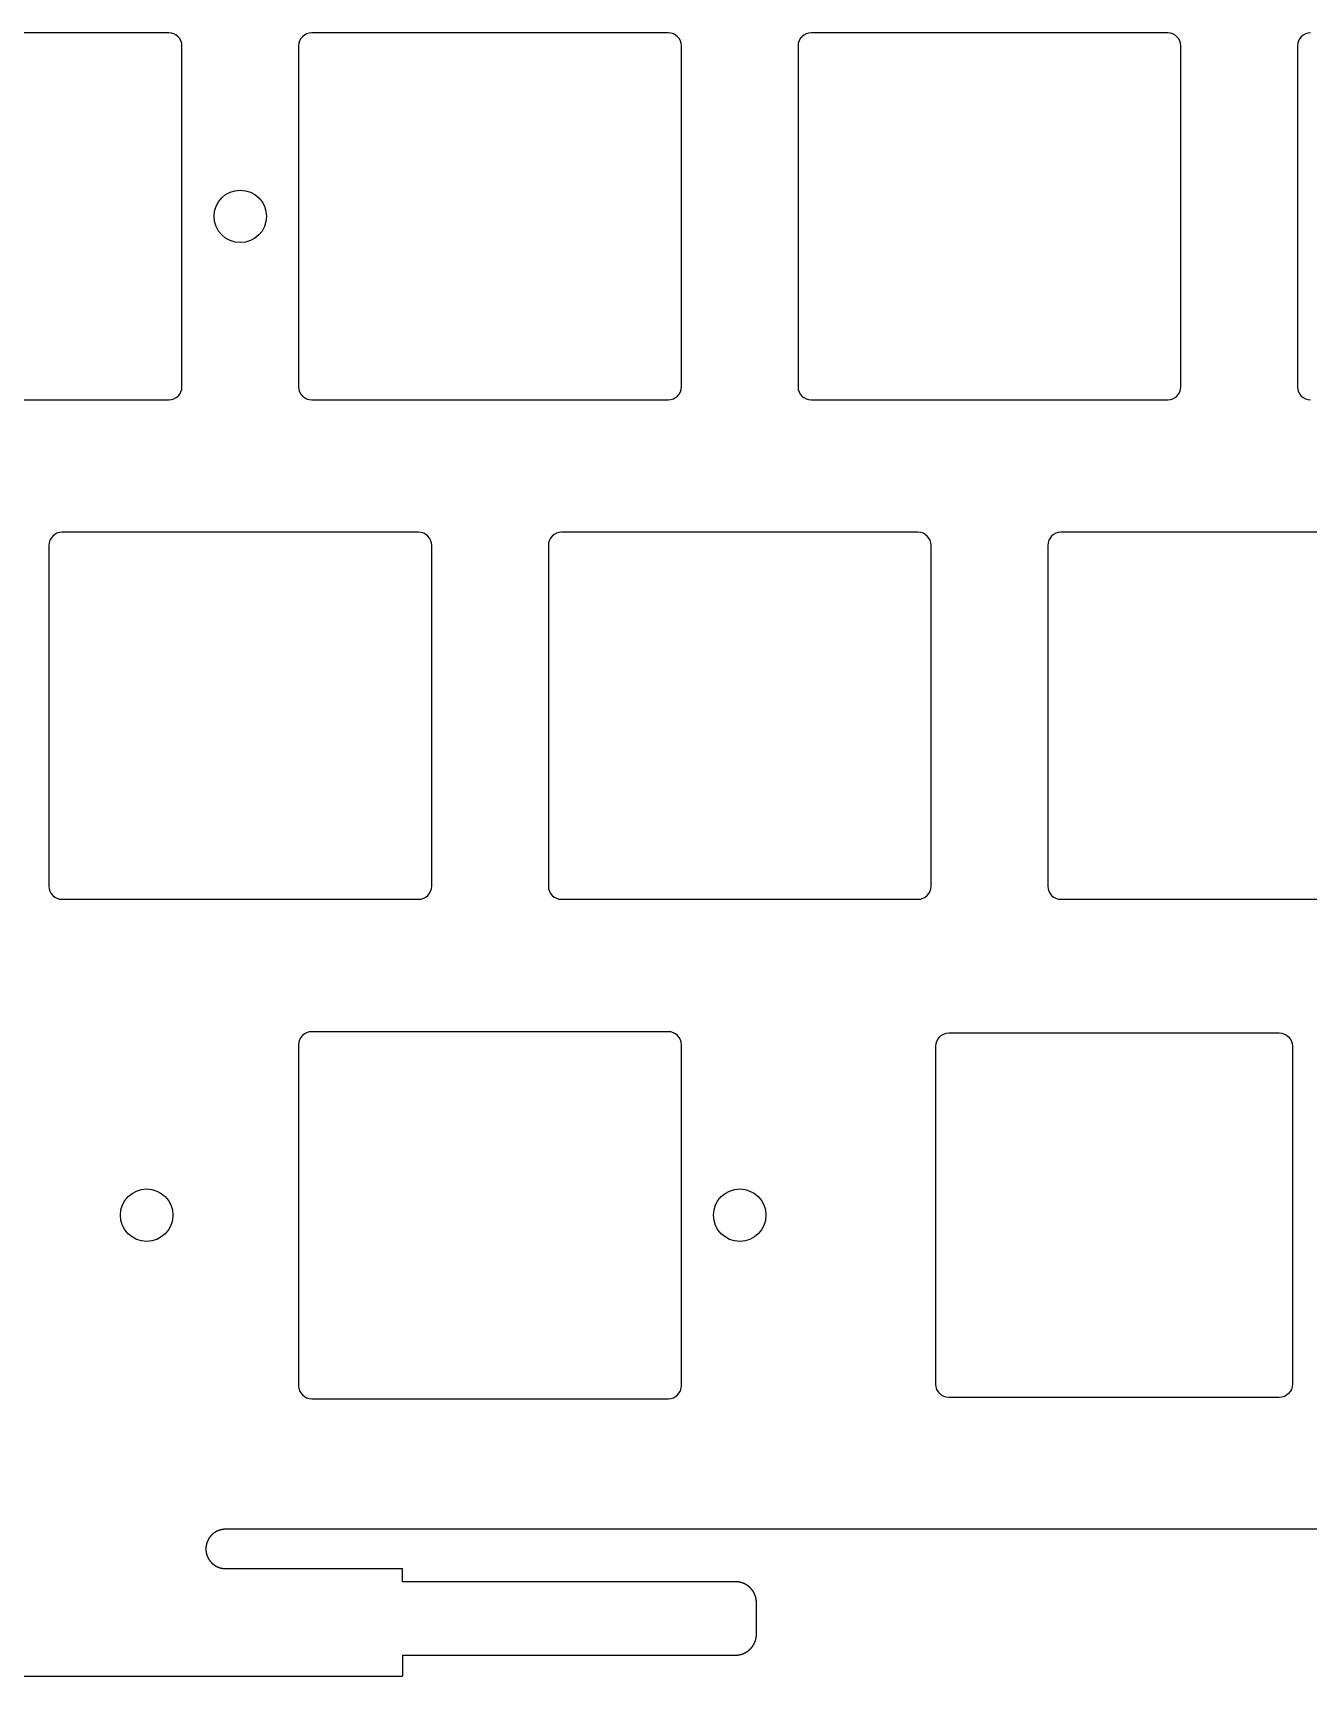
# Model space of a CAD drawing. Header units: millimetres. Extents: x -11 to 340, y -118 to 18.
# Drawn here: x 35 to 83.6, y -117.6 to -54.9 of the extents above; entities that cross this region are included whole.
import ezdxf

# ---------------------------------------------------------------- set-up
doc = ezdxf.new("R2010")
doc.units = ezdxf.units.MM
doc.header["$MEASUREMENT"] = 0
doc.layers.get('0').update_dxf_attribs({"linetype": 'CONTINUOUS'})
doc.layers.add('BLACK', color=7, linetype='CONTINUOUS')

msp = doc.modelspace()

# ---------------------------------------------------------------- linework, layer by layer
for points in [[(59.6875, -106.5125), (59.6875, -93.5125, 0.414213562), (59.1875, -93.0125), (45.5875, -93.0125, 0.414212391), (45.0875, -93.5125), (45.0875, -106.5125, 0.414212391), (45.5875, -107.0125), (59.1875, -107.0125, 0.414213562)], [(69.3934, -106.4625), (69.3934, -93.5625, -0.414212391), (69.8934, -93.0625), (82.4934, -93.0625, -0.414212391), (82.9934, -93.5625), (82.9934, -106.4625, -0.414212391), (82.4934, -106.9625), (69.8934, -106.9625, -0.414212391)]]:
    msp.add_lwpolyline(points, format="xyb", close=True)
for centre in [(39.290625, -100.0125), (61.9125, -100.0125)]:
    msp.add_circle(centre, 1)
at = {"layer": 'BLACK', "linetype": 'Continuous'}
for p, q in [((40.1375, -54.9125), (26.5375, -54.9125)), ((59.1875, -54.9125), (45.5875, -54.9125)), ((78.2375, -54.9125), (64.6375, -54.9125)), ((40.6375, -68.4125), (40.6375, -55.4125)), ((45.0875, -55.4125), (45.0875, -68.4125)), ((59.6875, -68.4125), (59.6875, -55.4125)), ((64.1375, -55.4125), (64.1375, -68.4125)), ((78.7375, -68.4125), (78.7375, -55.4125)), ((83.1875, -55.4125), (83.1875, -68.4125)), ((26.5375, -68.9125), (40.1375, -68.9125)), ((45.5875, -68.9125), (59.1875, -68.9125)), ((64.6375, -68.9125), (78.2375, -68.9125)), ((49.6625, -73.9625), (36.0625, -73.9625)), ((68.7125, -73.9625), (55.1125, -73.9625)), ((87.7625, -73.9625), (74.1625, -73.9625)), ((35.5625, -74.4625), (35.5625, -87.4625)), ((50.1625, -87.4625), (50.1625, -74.4625)), ((54.6125, -74.4625), (54.6125, -87.4625)), ((69.2125, -87.4625), (69.2125, -74.4625)), ((73.6625, -74.4625), (73.6625, -87.4625)), ((36.0625, -87.9625), (49.6625, -87.9625)), ((55.1125, -87.9625), (68.7125, -87.9625)), ((74.1625, -87.9625), (87.7625, -87.9625)), ((41.781248, -112.200838), (41.775665, -112.206242)), ((41.786886, -112.195493), (41.781248, -112.200838)), ((41.792578, -112.190206), (41.786886, -112.195493)), ((41.798325, -112.184978), (41.792578, -112.190206)), ((41.804124, -112.17981), (41.798325, -112.184978)), ((41.809976, -112.174702), (41.804124, -112.17981)), ((41.815879, -112.169656), (41.809976, -112.174702)), ((41.821833, -112.164671), (41.815879, -112.169656)), ((41.827837, -112.159749), (41.821833, -112.164671)), ((41.833891, -112.154889), (41.827837, -112.159749)), ((41.839994, -112.150093), (41.833891, -112.154889)), ((41.846145, -112.145361), (41.839994, -112.150093)), ((41.852343, -112.140693), (41.846145, -112.145361)), ((41.858588, -112.13609), (41.852343, -112.140693)), ((41.864878, -112.131553), (41.858588, -112.13609)), ((41.871214, -112.127081), (41.864878, -112.131553)), ((41.877594, -112.122676), (41.871214, -112.127081)), ((41.884018, -112.118338), (41.877594, -112.122676)), ((41.890484, -112.114068), (41.884018, -112.118338)), ((41.896993, -112.109866), (41.890484, -112.114068)), ((41.903544, -112.105732), (41.896993, -112.109866)), ((41.910135, -112.101666), (41.903544, -112.105732)), ((41.916766, -112.09767), (41.910135, -112.101666)), ((41.923437, -112.093744), (41.916766, -112.09767)), ((41.930146, -112.089887), (41.923437, -112.093744)), ((41.936892, -112.086102), (41.930146, -112.089887)), ((41.943676, -112.082386), (41.936892, -112.086102)), ((41.950497, -112.078743), (41.943676, -112.082386)), ((41.957353, -112.07517), (41.950497, -112.078743)), ((41.964243, -112.07167), (41.957353, -112.07517)), ((41.971169, -112.068242), (41.964243, -112.07167)), ((41.978127, -112.064886), (41.971169, -112.068242)), ((41.985119, -112.061604), (41.978127, -112.064886)), ((41.992142, -112.058394), (41.985119, -112.061604)), ((41.999197, -112.055258), (41.992142, -112.058394)), ((42.006283, -112.052196), (41.999197, -112.055258)), ((42.013398, -112.049208), (42.006283, -112.052196)), ((42.020543, -112.046294), (42.013398, -112.049208)), ((42.027717, -112.043455), (42.020543, -112.046294)), ((42.034919, -112.040691), (42.027717, -112.043455)), ((42.042148, -112.038002), (42.034919, -112.040691)), ((42.049404, -112.035388), (42.042148, -112.038002)), ((42.056686, -112.032849), (42.049404, -112.035388)), ((42.063993, -112.030387), (42.056686, -112.032849)), ((42.071325, -112.028), (42.063993, -112.030387)), ((42.078681, -112.02569), (42.071325, -112.028)), ((42.086061, -112.023455), (42.078681, -112.02569)), ((42.093464, -112.021298), (42.086061, -112.023455)), ((42.100889, -112.019217), (42.093464, -112.021298)), ((42.108336, -112.017213), (42.100889, -112.019217)), ((42.115804, -112.015286), (42.108336, -112.017213)), ((42.123292, -112.013436), (42.115804, -112.015286)), ((42.130801, -112.011664), (42.123292, -112.013436)), ((42.138329, -112.009969), (42.130801, -112.011664)), ((42.145876, -112.008352), (42.138329, -112.009969)), ((42.153441, -112.006813), (42.145876, -112.008352)), ((42.161024, -112.005351), (42.153441, -112.006813)), ((42.168624, -112.003968), (42.161024, -112.005351)), ((42.176242, -112.002663), (42.168624, -112.003968)), ((42.183875, -112.001436), (42.176242, -112.002663)), ((42.191524, -112.000287), (42.183875, -112.001436)), ((42.199188, -111.999217), (42.191524, -112.000287)), ((42.206867, -111.998226), (42.199188, -111.999217)), ((42.214561, -111.997313), (42.206867, -111.998226)), ((42.222268, -111.996479), (42.214561, -111.997313)), ((42.229988, -111.995725), (42.222268, -111.996479)), ((42.237721, -111.995049), (42.229988, -111.995725)), ((42.245467, -111.994452), (42.237721, -111.995049)), ((42.253225, -111.993935), (42.245467, -111.994452)), ((42.260994, -111.993497), (42.253225, -111.993935)), ((42.268775, -111.993138), (42.260994, -111.993497)), ((42.276566, -111.992859), (42.268775, -111.993138)), ((42.284368, -111.99266), (42.276566, -111.992859)), ((42.292179, -111.99254), (42.284368, -111.99266)), ((42.3, -111.9925), (42.292179, -111.99254)), ((106.700195, -111.9925), (42.3, -111.9925)), ((41.550015, -112.737786), (41.55, -112.741703)), ((41.55, -112.741703), (41.55, -112.7425)), ((41.55, -112.7425), (41.55004, -112.750321)), ((41.550049, -112.733874), (41.550015, -112.737786)), ((41.55004, -112.750321), (41.55016, -112.758132)), ((41.550103, -112.729961), (41.550049, -112.733874)), ((41.550177, -112.726054), (41.550103, -112.729961)), ((41.55016, -112.758132), (41.550359, -112.765934)), ((41.550271, -112.722146), (41.550177, -112.726054)), ((41.550385, -112.718243), (41.550271, -112.722146)), ((41.550359, -112.765934), (41.550638, -112.773725)), ((41.550519, -112.714341), (41.550385, -112.718243)), ((41.550673, -112.710444), (41.550519, -112.714341)), ((41.550638, -112.773725), (41.550997, -112.781506)), ((41.550847, -112.706547), (41.550673, -112.710444)), ((41.55104, -112.702655), (41.550847, -112.706547)), ((41.550997, -112.781506), (41.551435, -112.789275)), ((41.551254, -112.698763), (41.55104, -112.702655)), ((41.551488, -112.694877), (41.551254, -112.698763)), ((41.551435, -112.789275), (41.551952, -112.797033)), ((41.551741, -112.690991), (41.551488, -112.694877)), ((41.552014, -112.687111), (41.551741, -112.690991)), ((41.551952, -112.797033), (41.552549, -112.804779)), ((41.552308, -112.683231), (41.552014, -112.687111)), ((41.552621, -112.679356), (41.552308, -112.683231)), ((41.552549, -112.804779), (41.553225, -112.812512)), ((41.552953, -112.675483), (41.552621, -112.679356)), ((41.553306, -112.671615), (41.552953, -112.675483)), ((41.553225, -112.812512), (41.553979, -112.820232)), ((41.553679, -112.667747), (41.553306, -112.671615)), ((41.554071, -112.663886), (41.553679, -112.667747)), ((41.553979, -112.820232), (41.554813, -112.82794)), ((41.554483, -112.660025), (41.554071, -112.663886)), ((41.554915, -112.656171), (41.554483, -112.660025)), ((41.554813, -112.82794), (41.555726, -112.835633)), ((41.555366, -112.652317), (41.554915, -112.656171)), ((41.555838, -112.648469), (41.555366, -112.652317)), ((41.556329, -112.644622), (41.555838, -112.648469)), ((41.55684, -112.640782), (41.556329, -112.644622)), ((41.55737, -112.636943), (41.55684, -112.640782)), ((41.55792, -112.63311), (41.55737, -112.636943)), ((41.55849, -112.629278), (41.55792, -112.63311)), ((41.55908, -112.625453), (41.55849, -112.629278)), ((41.559689, -112.621629), (41.55908, -112.625453)), ((41.560318, -112.617812), (41.559689, -112.621629)), ((41.560966, -112.613996), (41.560318, -112.617812)), ((41.561634, -112.610187), (41.560966, -112.613996)), ((41.562322, -112.60638), (41.561634, -112.610187)), ((41.563029, -112.602579), (41.562322, -112.60638)), ((41.563756, -112.598781), (41.563029, -112.602579)), ((41.564502, -112.594989), (41.563756, -112.598781)), ((41.565268, -112.591199), (41.564502, -112.594989)), ((41.566053, -112.587416), (41.565268, -112.591199)), ((41.566858, -112.583636), (41.566053, -112.587416)), ((41.567682, -112.579862), (41.566858, -112.583636)), ((41.568526, -112.576091), (41.567682, -112.579862)), ((41.569389, -112.572327), (41.568526, -112.576091)), ((41.570272, -112.568566), (41.569389, -112.572327)), ((41.571174, -112.564812), (41.570272, -112.568566)), ((41.572096, -112.561061), (41.571174, -112.564812)), ((41.573036, -112.557317), (41.572096, -112.561061)), ((41.573996, -112.553576), (41.573036, -112.557317)), ((41.574976, -112.549843), (41.573996, -112.553576)), ((41.575975, -112.546112), (41.574976, -112.549843)), ((41.576992, -112.54239), (41.575975, -112.546112)), ((41.57803, -112.53867), (41.576992, -112.54239)), ((41.579086, -112.534958), (41.57803, -112.53867)), ((41.580162, -112.53125), (41.579086, -112.534958)), ((41.581257, -112.52755), (41.580162, -112.53125)), ((41.582371, -112.523853), (41.581257, -112.52755)), ((41.583504, -112.520165), (41.582371, -112.523853)), ((41.584657, -112.51648), (41.583504, -112.520165)), ((41.585828, -112.512803), (41.584657, -112.51648)), ((41.587019, -112.50913), (41.585828, -112.512803)), ((41.588228, -112.505466), (41.587019, -112.50913)), ((41.589457, -112.501805), (41.588228, -112.505466)), ((41.590704, -112.498154), (41.589457, -112.501805)), ((41.591971, -112.494506), (41.590704, -112.498154)), ((41.593256, -112.490867), (41.591971, -112.494506)), ((41.594561, -112.487233), (41.593256, -112.490867)), ((41.595884, -112.483607), (41.594561, -112.487233)), ((41.597226, -112.479986), (41.595884, -112.483607)), ((41.598587, -112.476374), (41.597226, -112.479986)), ((41.599967, -112.472766), (41.598587, -112.476374)), ((41.601365, -112.469168), (41.599967, -112.472766)), ((41.602782, -112.465575), (41.601365, -112.469168)), ((41.604218, -112.461991), (41.602782, -112.465575)), ((41.605673, -112.458412), (41.604218, -112.461991)), ((41.607146, -112.454842), (41.605673, -112.458412)), ((41.608638, -112.451278), (41.607146, -112.454842)), ((41.610148, -112.447724), (41.608638, -112.451278)), ((41.611677, -112.444175), (41.610148, -112.447724)), ((41.613224, -112.440635), (41.611677, -112.444175)), ((41.614791, -112.437102), (41.613224, -112.440635)), ((41.616375, -112.433578), (41.614791, -112.437102)), ((41.617978, -112.43006), (41.616375, -112.433578)), ((41.619598, -112.426552), (41.617978, -112.43006)), ((41.621238, -112.423051), (41.619598, -112.426552)), ((41.622895, -112.419559), (41.621238, -112.423051)), ((41.624572, -112.416074), (41.622895, -112.419559)), ((41.626265, -112.412599), (41.624572, -112.416074)), ((41.627978, -112.409131), (41.626265, -112.412599)), ((41.629708, -112.405673), (41.627978, -112.409131)), ((41.631457, -112.402222), (41.629708, -112.405673)), ((41.633223, -112.398781), (41.631457, -112.402222)), ((41.635007, -112.395348), (41.633223, -112.398781)), ((41.636809, -112.391925), (41.635007, -112.395348)), ((41.63863, -112.388509), (41.636809, -112.391925)), ((41.640467, -112.385104), (41.63863, -112.388509)), ((41.642324, -112.381707), (41.640467, -112.385104)), ((41.644197, -112.378321), (41.642324, -112.381707)), ((41.646089, -112.374942), (41.644197, -112.378321)), ((41.647997, -112.371574), (41.646089, -112.374942)), ((41.649924, -112.368215), (41.647997, -112.371574)), ((41.651868, -112.364866), (41.649924, -112.368215)), ((41.65383, -112.361526), (41.651868, -112.364866)), ((41.655808, -112.358197), (41.65383, -112.361526)), ((41.657805, -112.354877), (41.655808, -112.358197)), ((41.659818, -112.351567), (41.657805, -112.354877)), ((41.66185, -112.348267), (41.659818, -112.351567)), ((41.663898, -112.344978), (41.66185, -112.348267)), ((41.665963, -112.341698), (41.663898, -112.344978)), ((41.668046, -112.33843), (41.665963, -112.341698)), ((41.670146, -112.335171), (41.668046, -112.33843)), ((41.672262, -112.331924), (41.670146, -112.335171)), ((41.674396, -112.328686), (41.672262, -112.331924)), ((41.676546, -112.32546), (41.674396, -112.328686)), ((41.678714, -112.322244), (41.676546, -112.32546)), ((41.680898, -112.31904), (41.678714, -112.322244)), ((41.683099, -112.315845), (41.680898, -112.31904)), ((41.685316, -112.312663), (41.683099, -112.315845)), ((41.68755, -112.309491), (41.685316, -112.312663)), ((41.689801, -112.306332), (41.68755, -112.309491)), ((41.692068, -112.303182), (41.689801, -112.306332)), ((41.694351, -112.300045), (41.692068, -112.303182)), ((41.696651, -112.296919), (41.694351, -112.300045)), ((41.698967, -112.293806), (41.696651, -112.296919)), ((41.7013, -112.290703), (41.698967, -112.293806)), ((41.703648, -112.287613), (41.7013, -112.290703)), ((41.706012, -112.284534), (41.703648, -112.287613)), ((41.708393, -112.281467), (41.706012, -112.284534)), ((41.710789, -112.278413), (41.708393, -112.281467)), ((41.713201, -112.275371), (41.710789, -112.278413)), ((41.71563, -112.27234), (41.713201, -112.275371)), ((41.718073, -112.269323), (41.71563, -112.27234)), ((41.720533, -112.266317), (41.718073, -112.269323)), ((41.723008, -112.263325), (41.720533, -112.266317)), ((41.725499, -112.260345), (41.723008, -112.263325)), ((41.728004, -112.257378), (41.725499, -112.260345)), ((41.730526, -112.254423), (41.728004, -112.257378)), ((41.733062, -112.251482), (41.730526, -112.254423)), ((41.735614, -112.248553), (41.733062, -112.251482)), ((41.738181, -112.245638), (41.735614, -112.248553)), ((41.740763, -112.242735), (41.738181, -112.245638)), ((41.74336, -112.239846), (41.740763, -112.242735)), ((41.745972, -112.23697), (41.74336, -112.239846)), ((41.748599, -112.234108), (41.745972, -112.23697)), ((41.751241, -112.231259), (41.748599, -112.234108)), ((41.753897, -112.228424), (41.751241, -112.231259)), ((41.756568, -112.225603), (41.753897, -112.228424)), ((41.759253, -112.222795), (41.756568, -112.225603)), ((41.761952, -112.220001), (41.759253, -112.222795)), ((41.764667, -112.217221), (41.761952, -112.220001)), ((41.767395, -112.214455), (41.764667, -112.217221)), ((41.770137, -112.211703), (41.767395, -112.214455)), ((41.775665, -112.206242), (41.770137, -112.211703)), ((41.555726, -112.835633), (41.556717, -112.843312)), ((41.556717, -112.843312), (41.557787, -112.850976)), ((41.557787, -112.850976), (41.558936, -112.858625)), ((41.558936, -112.858625), (41.560163, -112.866259)), ((41.560163, -112.866259), (41.561468, -112.873876)), ((41.561468, -112.873876), (41.562851, -112.881476)), ((41.562851, -112.881476), (41.564313, -112.889059)), ((41.564313, -112.889059), (41.565852, -112.896624)), ((41.565852, -112.896624), (41.567469, -112.904171)), ((41.567469, -112.904171), (41.569164, -112.911699)), ((41.569164, -112.911699), (41.570936, -112.919208)), ((41.570936, -112.919208), (41.572786, -112.926696)), ((41.572786, -112.926696), (41.574713, -112.934164)), ((41.574713, -112.934164), (41.576717, -112.941611)), ((41.576717, -112.941611), (41.578798, -112.949036)), ((41.578798, -112.949036), (41.580955, -112.956439)), ((41.580955, -112.956439), (41.58319, -112.963819)), ((41.58319, -112.963819), (41.5855, -112.971175)), ((41.5855, -112.971175), (41.587887, -112.978507)), ((41.587887, -112.978507), (41.590349, -112.985815)), ((41.590349, -112.985815), (41.592888, -112.993097)), ((41.592888, -112.993097), (41.595501, -113.000352)), ((41.595501, -113.000352), (41.598191, -113.007582)), ((41.598191, -113.007582), (41.600955, -113.014783)), ((41.600955, -113.014783), (41.603794, -113.021957)), ((41.603794, -113.021957), (41.606708, -113.029102)), ((41.606708, -113.029102), (41.609696, -113.036218)), ((41.609696, -113.036218), (41.612758, -113.043303)), ((41.612758, -113.043303), (41.615894, -113.050358)), ((41.615894, -113.050358), (41.619104, -113.057382)), ((41.619104, -113.057382), (41.622386, -113.064373)), ((41.622386, -113.064373), (41.625742, -113.071332)), ((41.625742, -113.071332), (41.62917, -113.078257)), ((41.62917, -113.078257), (41.63267, -113.085148)), ((41.63267, -113.085148), (41.636243, -113.092004)), ((41.636243, -113.092004), (41.639886, -113.098824)), ((41.639886, -113.098824), (41.643601, -113.105608)), ((41.643601, -113.105608), (41.647387, -113.112355)), ((41.647387, -113.112355), (41.651244, -113.119064)), ((41.651244, -113.119064), (41.65517, -113.125734)), ((41.65517, -113.125734), (41.659166, -113.132365)), ((41.659166, -113.132365), (41.663231, -113.138956)), ((41.663231, -113.138956), (41.667366, -113.145507)), ((41.667366, -113.145507), (41.671568, -113.152016)), ((41.671568, -113.152016), (41.675838, -113.158483)), ((41.675838, -113.158483), (41.680176, -113.164906)), ((41.680176, -113.164906), (41.684581, -113.171286)), ((41.684581, -113.171286), (41.689052, -113.177622)), ((41.689052, -113.177622), (41.69359, -113.183913)), ((41.69359, -113.183913), (41.698193, -113.190157)), ((41.698193, -113.190157), (41.70286, -113.196355)), ((41.70286, -113.196355), (41.707593, -113.202506)), ((41.707593, -113.202506), (41.712389, -113.208609)), ((41.712389, -113.208609), (41.717249, -113.214663)), ((41.717249, -113.214663), (41.722171, -113.220667)), ((41.722171, -113.220667), (41.727156, -113.226621)), ((41.727156, -113.226621), (41.732202, -113.232525)), ((41.732202, -113.232525), (41.73731, -113.238376)), ((41.73731, -113.238376), (41.742478, -113.244175)), ((41.742478, -113.244175), (41.747705, -113.249922)), ((41.747705, -113.249922), (41.752992, -113.255614)), ((41.752992, -113.255614), (41.758338, -113.261252)), ((41.758338, -113.261252), (41.763742, -113.266835)), ((41.763742, -113.266835), (41.769203, -113.272363)), ((41.769203, -113.272363), (41.771955, -113.275105)), ((41.771955, -113.275105), (41.774721, -113.277834)), ((41.774721, -113.277834), (41.777501, -113.280548)), ((41.777501, -113.280548), (41.780295, -113.283247)), ((41.780295, -113.283247), (41.783102, -113.285933)), ((41.783102, -113.285933), (41.785924, -113.288603)), ((41.785924, -113.288603), (41.788759, -113.29126)), ((41.788759, -113.29126), (41.791608, -113.293901)), ((41.791608, -113.293901), (41.79447, -113.296528)), ((41.79447, -113.296528), (41.797346, -113.29914)), ((41.797346, -113.29914), (41.800235, -113.301737)), ((41.800235, -113.301737), (41.803137, -113.304319)), ((41.803137, -113.304319), (41.806053, -113.306886)), ((41.806053, -113.306886), (41.808981, -113.309438)), ((41.808981, -113.309438), (41.811923, -113.311974)), ((41.811923, -113.311974), (41.814877, -113.314496)), ((41.814877, -113.314496), (41.817844, -113.317002)), ((41.817844, -113.317002), (41.820825, -113.319492)), ((41.820825, -113.319492), (41.823817, -113.321967)), ((41.823817, -113.321967), (41.826823, -113.324427)), ((41.826823, -113.324427), (41.82984, -113.32687)), ((41.82984, -113.32687), (41.83287, -113.329299)), ((41.83287, -113.329299), (41.835912, -113.331711)), ((41.835912, -113.331711), (41.838967, -113.334107)), ((41.838967, -113.334107), (41.842033, -113.336488)), ((41.842033, -113.336488), (41.845112, -113.338852)), ((41.845112, -113.338852), (41.848202, -113.3412)), ((41.848202, -113.3412), (41.851305, -113.343533)), ((41.851305, -113.343533), (41.854419, -113.345849)), ((41.854419, -113.345849), (41.857545, -113.348149)), ((41.857545, -113.348149), (41.860682, -113.350432)), ((41.860682, -113.350432), (41.863831, -113.352699)), ((41.863831, -113.352699), (41.866991, -113.35495)), ((41.866991, -113.35495), (41.870163, -113.357184)), ((41.870163, -113.357184), (41.873345, -113.359401)), ((41.873345, -113.359401), (41.876539, -113.361602)), ((41.876539, -113.361602), (41.879744, -113.363786)), ((41.879744, -113.363786), (41.88296, -113.365954)), ((41.88296, -113.365954), (41.886186, -113.368104)), ((41.886186, -113.368104), (41.889423, -113.370238)), ((41.889423, -113.370238), (41.892671, -113.372354)), ((41.892671, -113.372354), (41.89593, -113.374454)), ((41.89593, -113.374454), (41.899198, -113.376537)), ((41.899198, -113.376537), (41.902478, -113.378602)), ((41.902478, -113.378602), (41.905767, -113.38065)), ((41.905767, -113.38065), (41.909067, -113.382682)), ((41.909067, -113.382682), (41.912376, -113.384695)), ((41.912376, -113.384695), (41.915697, -113.386692)), ((41.915697, -113.386692), (41.919026, -113.38867)), ((41.919026, -113.38867), (41.922366, -113.390632)), ((41.922366, -113.390632), (41.925714, -113.392576)), ((41.925714, -113.392576), (41.929074, -113.394503)), ((41.929074, -113.394503), (41.932442, -113.396412)), ((41.932442, -113.396412), (41.93582, -113.398303)), ((41.93582, -113.398303), (41.939207, -113.400176)), ((41.939207, -113.400176), (41.942604, -113.402033)), ((41.942604, -113.402033), (41.946009, -113.40387)), ((41.946009, -113.40387), (41.949424, -113.405691)), ((41.949424, -113.405691), (41.952847, -113.407493)), ((41.952847, -113.407493), (41.956281, -113.409277)), ((41.956281, -113.409277), (41.959722, -113.411043)), ((41.959722, -113.411043), (41.963173, -113.412792)), ((41.963173, -113.412792), (41.966631, -113.414522)), ((41.966631, -113.414522), (41.970099, -113.416235)), ((41.970099, -113.416235), (41.973574, -113.417928)), ((41.973574, -113.417928), (41.977059, -113.419605)), ((41.977059, -113.419605), (41.98055, -113.421262)), ((41.98055, -113.421262), (41.984052, -113.422902)), ((41.984052, -113.422902), (41.98756, -113.424522)), ((41.98756, -113.424522), (41.991078, -113.426125)), ((41.991078, -113.426125), (41.994601, -113.427709)), ((41.994601, -113.427709), (41.998135, -113.429275)), ((41.998135, -113.429275), (42.001674, -113.430823)), ((42.001674, -113.430823), (42.005223, -113.432352)), ((42.005223, -113.432352), (42.008778, -113.433862)), ((42.008778, -113.433862), (42.012342, -113.435354)), ((42.012342, -113.435354), (42.015912, -113.436827)), ((42.015912, -113.436827), (42.01949, -113.438282)), ((42.01949, -113.438282), (42.023074, -113.439718)), ((42.023074, -113.439718), (42.026668, -113.441135)), ((42.026668, -113.441135), (42.030266, -113.442533)), ((42.030266, -113.442533), (42.033873, -113.443913)), ((42.033873, -113.443913), (42.037485, -113.445274)), ((42.037485, -113.445274), (42.041106, -113.446616)), ((42.041106, -113.446616), (42.044732, -113.447939)), ((42.044732, -113.447939), (42.048367, -113.449244)), ((42.048367, -113.449244), (42.052006, -113.450529)), ((42.052006, -113.450529), (42.055653, -113.451796)), ((42.055653, -113.451796), (42.059305, -113.453043)), ((42.059305, -113.453043), (42.062965, -113.454272)), ((42.062965, -113.454272), (42.06663, -113.455481)), ((42.06663, -113.455481), (42.070303, -113.456672)), ((42.070303, -113.456672), (42.073979, -113.457843)), ((42.073979, -113.457843), (42.077664, -113.458996)), ((42.077664, -113.458996), (42.081353, -113.460129)), ((42.081353, -113.460129), (42.08505, -113.461243)), ((42.08505, -113.461243), (42.08875, -113.462338)), ((42.08875, -113.462338), (42.092458, -113.463414)), ((42.092458, -113.463414), (42.09617, -113.46447)), ((42.09617, -113.46447), (42.099889, -113.465508)), ((42.099889, -113.465508), (42.103612, -113.466525)), ((42.103612, -113.466525), (42.107342, -113.467524)), ((42.107342, -113.467524), (42.111076, -113.468504)), ((42.111076, -113.468504), (42.114817, -113.469464)), ((42.114817, -113.469464), (42.11856, -113.470404)), ((42.11856, -113.470404), (42.122312, -113.471326)), ((42.122312, -113.471326), (42.126066, -113.472228)), ((42.126066, -113.472228), (42.129827, -113.473111)), ((42.129827, -113.473111), (42.133591, -113.473974)), ((42.133591, -113.473974), (42.137362, -113.474818)), ((42.137362, -113.474818), (42.141135, -113.475642)), ((42.141135, -113.475642), (42.144916, -113.476447)), ((42.144916, -113.476447), (42.148699, -113.477232)), ((42.148699, -113.477232), (42.152488, -113.477998)), ((42.152488, -113.477998), (42.15628, -113.478744)), ((42.15628, -113.478744), (42.160079, -113.479471)), ((42.160079, -113.479471), (42.163879, -113.480178)), ((42.163879, -113.480178), (42.167687, -113.480866)), ((42.167687, -113.480866), (42.171496, -113.481534)), ((42.171496, -113.481534), (42.175311, -113.482182)), ((42.175311, -113.482182), (42.179129, -113.482811)), ((42.179129, -113.482811), (42.182952, -113.48342)), ((42.182952, -113.48342), (42.186778, -113.48401)), ((42.186778, -113.48401), (42.190609, -113.48458)), ((42.190609, -113.48458), (42.194442, -113.48513)), ((42.194442, -113.48513), (42.198282, -113.48566)), ((42.198282, -113.48566), (42.202122, -113.486171)), ((42.202122, -113.486171), (42.205969, -113.486662)), ((42.205969, -113.486662), (42.209817, -113.487134)), ((42.209817, -113.487134), (42.21367, -113.487585)), ((42.21367, -113.487585), (42.217525, -113.488017)), ((42.217525, -113.488017), (42.221386, -113.488429)), ((42.221386, -113.488429), (42.225247, -113.488821)), ((42.225247, -113.488821), (42.229114, -113.489194)), ((42.229114, -113.489194), (42.232982, -113.489547)), ((42.232982, -113.489547), (42.236856, -113.489879)), ((42.236856, -113.489879), (42.24073, -113.490192)), ((42.24073, -113.490192), (42.24461, -113.490486)), ((42.24461, -113.490486), (42.248491, -113.490759)), ((42.248491, -113.490759), (42.252377, -113.491012)), ((42.252377, -113.491012), (42.256263, -113.491246)), ((42.256263, -113.491246), (42.260154, -113.49146)), ((42.260154, -113.49146), (42.264046, -113.491653)), ((42.264046, -113.491653), (42.267944, -113.491827)), ((42.267944, -113.491827), (42.271841, -113.491981)), ((42.271841, -113.491981), (42.275743, -113.492115)), ((42.275743, -113.492115), (42.279646, -113.492229)), ((42.279646, -113.492229), (42.283553, -113.492323)), ((42.283553, -113.492323), (42.287461, -113.492397)), ((42.287461, -113.492397), (42.291374, -113.492451)), ((42.291374, -113.492451), (42.295286, -113.492485)), ((42.295286, -113.492485), (42.299203, -113.4925)), ((42.299203, -113.4925), (42.3, -113.4925)), ((42.3, -113.4925), (49.05, -113.4925)), ((49.05, -113.995029), (49.05, -113.4925)), ((61.75, -113.995029), (49.05, -113.995029)), ((61.750728, -113.995029), (61.75, -113.995029)), ((61.754773, -113.995043), (61.750728, -113.995029)), ((61.758814, -113.995077), (61.754773, -113.995043)), ((61.762855, -113.99513), (61.758814, -113.995077)), ((61.766891, -113.995204), (61.762855, -113.99513)), ((61.770927, -113.995297), (61.766891, -113.995204)), ((61.774958, -113.995411), (61.770927, -113.995297)), ((61.778989, -113.995544), (61.774958, -113.995411)), ((61.783015, -113.995698), (61.778989, -113.995544)), ((61.787041, -113.995871), (61.783015, -113.995698)), ((61.791061, -113.996065), (61.787041, -113.995871)), ((61.795082, -113.996278), (61.791061, -113.996065)), ((61.799096, -113.996511), (61.795082, -113.996278)), ((61.803111, -113.996764), (61.799096, -113.996511)), ((61.80712, -113.997037), (61.803111, -113.996764)), ((61.811128, -113.99733), (61.80712, -113.997037)), ((61.815131, -113.997642), (61.811128, -113.99733)), ((61.819134, -113.997975), (61.815131, -113.997642)), ((61.823131, -113.998327), (61.819134, -113.997975)), ((61.827127, -113.998699), (61.823131, -113.998327)), ((61.831117, -113.999091), (61.827127, -113.998699)), ((61.835106, -113.999503), (61.831117, -113.999091)), ((61.83909, -113.999934), (61.835106, -113.999503)), ((61.843073, -114.000385), (61.83909, -113.999934)), ((61.847049, -114.000856), (61.843073, -114.000385)), ((61.851025, -114.001347), (61.847049, -114.000856)), ((61.854995, -114.001857), (61.851025, -114.001347)), ((61.858963, -114.002387), (61.854995, -114.001857)), ((61.862925, -114.002937), (61.858963, -114.002387)), ((61.866886, -114.003507), (61.862925, -114.002937)), ((61.870841, -114.004096), (61.866886, -114.003507)), ((61.874794, -114.004705), (61.870841, -114.004096)), ((61.878741, -114.005333), (61.874794, -114.004705)), ((61.882686, -114.005982), (61.878741, -114.005333)), ((61.886624, -114.006649), (61.882686, -114.005982)), ((61.890561, -114.007337), (61.886624, -114.006649)), ((61.894492, -114.008044), (61.890561, -114.007337)), ((61.89842, -114.008771), (61.894492, -114.008044)), ((61.902342, -114.009516), (61.89842, -114.008771)), ((61.906261, -114.010282), (61.902342, -114.009516)), ((61.910174, -114.011067), (61.906261, -114.010282)), ((61.914085, -114.011872), (61.910174, -114.011067)), ((61.917989, -114.012696), (61.914085, -114.011872)), ((61.92189, -114.01354), (61.917989, -114.012696)), ((61.925784, -114.014403), (61.92189, -114.01354)), ((61.929676, -114.015286), (61.925784, -114.014403)), ((61.933561, -114.016188), (61.929676, -114.015286)), ((61.937443, -114.017109), (61.933561, -114.016188)), ((61.941317, -114.01805), (61.937443, -114.017109)), ((61.945189, -114.01901), (61.941317, -114.01805)), ((61.949054, -114.01999), (61.945189, -114.01901)), ((61.952915, -114.020989), (61.949054, -114.01999)), ((61.956769, -114.022007), (61.952915, -114.020989)), ((61.96062, -114.023044), (61.956769, -114.022007)), ((61.964463, -114.024101), (61.96062, -114.023044)), ((61.968303, -114.025177), (61.964463, -114.024101)), ((61.972135, -114.026272), (61.968303, -114.025177)), ((61.975964, -114.027387), (61.972135, -114.026272)), ((61.979785, -114.02852), (61.975964, -114.027387)), ((61.983602, -114.029673), (61.979785, -114.02852)), ((61.987411, -114.030845), (61.983602, -114.029673)), ((61.991217, -114.032036), (61.987411, -114.030845)), ((61.995014, -114.033246), (61.991217, -114.032036)), ((61.998807, -114.034476), (61.995014, -114.033246)), ((62.002592, -114.035724), (61.998807, -114.034476)), ((62.006373, -114.036991), (62.002592, -114.035724)), ((62.010145, -114.038277), (62.006373, -114.036991)), ((62.013913, -114.039583), (62.010145, -114.038277)), ((62.017672, -114.040907), (62.013913, -114.039583)), ((62.021427, -114.04225), (62.017672, -114.040907)), ((62.025174, -114.043612), (62.021427, -114.04225)), ((62.028915, -114.044993), (62.025174, -114.043612)), ((62.032648, -114.046393), (62.028915, -114.044993)), ((62.036376, -114.047811), (62.032648, -114.046393)), ((62.040095, -114.049248), (62.036376, -114.047811)), ((62.043809, -114.050705), (62.040095, -114.049248)), ((62.047513, -114.052179), (62.043809, -114.050705)), ((62.051213, -114.053673), (62.047513, -114.052179)), ((62.054903, -114.055185), (62.051213, -114.053673)), ((62.058588, -114.056716), (62.054903, -114.055185)), ((62.062264, -114.058265), (62.058588, -114.056716)), ((62.065933, -114.059833), (62.062264, -114.058265)), ((62.069594, -114.061419), (62.065933, -114.059833)), ((62.073248, -114.063024), (62.069594, -114.061419)), ((62.076893, -114.064647), (62.073248, -114.063024)), ((62.080532, -114.066289), (62.076893, -114.064647)), ((62.084161, -114.067949), (62.080532, -114.066289)), ((62.087784, -114.069627), (62.084161, -114.067949)), ((62.091397, -114.071324), (62.087784, -114.069627)), ((62.095003, -114.073039), (62.091397, -114.071324)), ((62.0986, -114.074772), (62.095003, -114.073039)), ((62.10219, -114.076524), (62.0986, -114.074772)), ((62.105769, -114.078293), (62.10219, -114.076524)), ((62.109342, -114.080081), (62.105769, -114.078293)), ((62.112905, -114.081886), (62.109342, -114.080081)), ((62.11646, -114.08371), (62.112905, -114.081886)), ((62.120005, -114.085551), (62.11646, -114.08371)), ((62.123542, -114.087411), (62.120005, -114.085551)), ((62.12707, -114.089288), (62.123542, -114.087411)), ((62.130589, -114.091184), (62.12707, -114.089288)), ((62.134098, -114.093097), (62.130589, -114.091184)), ((62.137599, -114.095028), (62.134098, -114.093097)), ((62.14109, -114.096977), (62.137599, -114.095028)), ((62.144572, -114.098943), (62.14109, -114.096977)), ((62.148043, -114.100927), (62.144572, -114.098943)), ((62.151507, -114.102929), (62.148043, -114.100927)), ((62.154959, -114.104947), (62.151507, -114.102929)), ((62.158402, -114.106984), (62.154959, -114.104947)), ((62.161835, -114.109037), (62.158402, -114.106984)), ((62.165259, -114.111109), (62.161835, -114.109037)), ((62.168671, -114.113197), (62.165259, -114.111109)), ((62.172075, -114.115303), (62.168671, -114.113197)), ((62.175467, -114.117426), (62.172075, -114.115303)), ((62.17885, -114.119567), (62.175467, -114.117426)), ((62.182222, -114.121724), (62.17885, -114.119567)), ((62.185584, -114.123898), (62.182222, -114.121724)), ((62.188935, -114.126089), (62.185584, -114.123898)), ((62.192276, -114.128298), (62.188935, -114.126089)), ((62.195605, -114.130523), (62.192276, -114.128298)), ((62.198924, -114.132765), (62.195605, -114.130523)), ((62.202231, -114.135023), (62.198924, -114.132765)), ((62.205529, -114.137299), (62.202231, -114.135023)), ((62.208814, -114.139591), (62.205529, -114.137299)), ((62.212089, -114.1419), (62.208814, -114.139591)), ((62.215352, -114.144225), (62.212089, -114.1419)), ((62.218604, -114.146567), (62.215352, -114.144225)), ((62.221844, -114.148925), (62.218604, -114.146567)), ((62.225073, -114.151299), (62.221844, -114.148925)), ((62.22829, -114.15369), (62.225073, -114.151299)), ((62.231496, -114.156097), (62.22829, -114.15369)), ((62.234689, -114.15852), (62.231496, -114.156097)), ((62.237871, -114.160959), (62.234689, -114.15852)), ((62.24104, -114.163414), (62.237871, -114.160959)), ((62.244198, -114.165885), (62.24104, -114.163414)), ((62.247344, -114.168372), (62.244198, -114.165885)), ((62.250477, -114.170875), (62.247344, -114.168372)), ((62.253598, -114.173393), (62.250477, -114.170875)), ((62.256706, -114.175928), (62.253598, -114.173393)), ((62.259802, -114.178477), (62.256706, -114.175928)), ((62.262886, -114.181043), (62.259802, -114.178477)), ((62.265956, -114.183623), (62.262886, -114.181043)), ((62.269014, -114.18622), (62.265956, -114.183623)), ((62.272059, -114.188831), (62.269014, -114.18622)), ((62.275091, -114.191458), (62.272059, -114.188831)), ((62.27811, -114.1941), (62.275091, -114.191458)), ((62.281116, -114.196757), (62.27811, -114.1941)), ((62.284109, -114.199429), (62.281116, -114.196757)), ((62.287088, -114.202116), (62.284109, -114.199429)), ((62.290054, -114.204818), (62.287088, -114.202116)), ((62.293007, -114.207535), (62.290054, -114.204818)), ((62.295946, -114.210266), (62.293007, -114.207535)), ((62.298872, -114.213013), (62.295946, -114.210266)), ((62.301783, -114.215773), (62.298872, -114.213013)), ((62.304681, -114.218549), (62.301783, -114.215773)), ((62.307566, -114.221338), (62.304681, -114.218549)), ((62.310436, -114.224142), (62.307566, -114.221338)), ((62.313292, -114.22696), (62.310436, -114.224142)), ((62.318962, -114.232639), (62.313292, -114.22696)), ((62.324575, -114.238375), (62.318962, -114.232639)), ((62.330131, -114.244165), (62.324575, -114.238375)), ((62.335628, -114.250011), (62.330131, -114.244165)), ((62.341066, -114.25591), (62.335628, -114.250011)), ((62.346445, -114.261863), (62.341066, -114.25591)), ((62.351763, -114.267869), (62.346445, -114.261863)), ((62.357022, -114.273927), (62.351763, -114.267869)), ((62.362218, -114.280036), (62.357022, -114.273927)), ((62.367353, -114.286197), (62.362218, -114.280036)), ((62.372426, -114.292407), (62.367353, -114.286197)), ((62.377436, -114.298667), (62.372426, -114.292407)), ((62.382382, -114.304975), (62.377436, -114.298667)), ((62.387264, -114.311331), (62.382382, -114.304975)), ((62.392082, -114.317735), (62.387264, -114.311331)), ((62.396835, -114.324185), (62.392082, -114.317735)), ((62.401522, -114.330682), (62.396835, -114.324185)), ((62.406144, -114.337223), (62.401522, -114.330682)), ((62.410698, -114.343809), (62.406144, -114.337223)), ((62.415186, -114.350438), (62.410698, -114.343809)), ((62.419607, -114.357111), (62.415186, -114.350438)), ((62.42396, -114.363826), (62.419607, -114.357111)), ((62.428244, -114.370582), (62.42396, -114.363826)), ((62.43246, -114.37738), (62.428244, -114.370582)), ((62.436606, -114.384217), (62.43246, -114.37738)), ((62.440683, -114.391094), (62.436606, -114.384217)), ((62.44469, -114.39801), (62.440683, -114.391094)), ((62.448627, -114.404964), (62.44469, -114.39801)), ((62.452493, -114.411956), (62.448627, -114.404964)), ((62.456288, -114.418984), (62.452493, -114.411956)), ((62.460012, -114.426048), (62.456288, -114.418984)), ((62.463663, -114.433147), (62.460012, -114.426048)), ((62.467243, -114.440281), (62.463663, -114.433147)), ((62.470751, -114.447449), (62.467243, -114.440281)), ((62.474185, -114.45465), (62.470751, -114.447449)), ((62.477547, -114.461883), (62.474185, -114.45465)), ((62.480835, -114.469148), (62.477547, -114.461883)), ((62.48405, -114.476445), (62.480835, -114.469148)), ((62.487191, -114.483772), (62.48405, -114.476445)), ((62.490257, -114.491129), (62.487191, -114.483772)), ((62.49325, -114.498515), (62.490257, -114.491129)), ((62.496167, -114.50593), (62.49325, -114.498515)), ((62.49901, -114.513372), (62.496167, -114.50593)), ((62.501778, -114.520842), (62.49901, -114.513372)), ((62.50447, -114.528339), (62.501778, -114.520842)), ((62.507087, -114.535861), (62.50447, -114.528339)), ((62.509628, -114.543409), (62.507087, -114.535861)), ((62.512093, -114.550982), (62.509628, -114.543409)), ((62.514482, -114.558579), (62.512093, -114.550982)), ((62.516794, -114.566199), (62.514482, -114.558579)), ((62.51903, -114.573843), (62.516794, -114.566199)), ((62.521189, -114.581509), (62.51903, -114.573843)), ((62.523272, -114.589196), (62.521189, -114.581509)), ((62.525277, -114.596905), (62.523272, -114.589196)), ((62.527205, -114.604635), (62.525277, -114.596905)), ((62.529056, -114.612385), (62.527205, -114.604635)), ((62.530829, -114.620154), (62.529056, -114.612385)), ((62.532525, -114.627942), (62.530829, -114.620154)), ((62.534143, -114.635749), (62.532525, -114.627942)), ((62.535683, -114.643574), (62.534143, -114.635749)), ((62.537145, -114.651417), (62.535683, -114.643574)), ((62.538529, -114.659276), (62.537145, -114.651417)), ((62.539835, -114.667152), (62.538529, -114.659276)), ((62.541062, -114.675044), (62.539835, -114.667152)), ((62.542211, -114.682951), (62.541062, -114.675044)), ((62.543281, -114.690874), (62.542211, -114.682951)), ((62.544273, -114.698811), (62.543281, -114.690874)), ((62.545186, -114.706762), (62.544273, -114.698811)), ((62.54602, -114.714726), (62.545186, -114.706762)), ((62.546775, -114.722704), (62.54602, -114.714726)), ((62.547451, -114.730695), (62.546775, -114.722704)), ((62.548047, -114.738698), (62.547451, -114.730695)), ((62.548565, -114.746713), (62.548047, -114.738698)), ((62.549003, -114.754739), (62.548565, -114.746713)), ((62.549362, -114.762776), (62.549003, -114.754739)), ((62.549641, -114.770825), (62.549362, -114.762776)), ((62.54984, -114.778883), (62.549641, -114.770825)), ((62.54996, -114.786951), (62.54984, -114.778883)), ((62.55, -114.795029), (62.54996, -114.786951)), ((62.55, -115.995029), (62.55, -114.795029)), ((62.283166, -116.591474), (62.289119, -116.586095)), ((62.289119, -116.586095), (62.295019, -116.580657)), ((62.295019, -116.580657), (62.300864, -116.57516)), ((62.300864, -116.57516), (62.306655, -116.569604)), ((62.306655, -116.569604), (62.31239, -116.563991)), ((62.31239, -116.563991), (62.318069, -116.558321)), ((62.318069, -116.558321), (62.320887, -116.555465)), ((62.320887, -116.555465), (62.323691, -116.552595)), ((62.323691, -116.552595), (62.326481, -116.549711)), ((62.326481, -116.549711), (62.329256, -116.546813)), ((62.329256, -116.546813), (62.332017, -116.543901)), ((62.332017, -116.543901), (62.334763, -116.540975)), ((62.334763, -116.540975), (62.337494, -116.538036)), ((62.337494, -116.538036), (62.340211, -116.535084)), ((62.340211, -116.535084), (62.342913, -116.532118)), ((62.342913, -116.532118), (62.3456, -116.529138)), ((62.3456, -116.529138), (62.348272, -116.526145)), ((62.348272, -116.526145), (62.350929, -116.523139)), ((62.350929, -116.523139), (62.353571, -116.520121)), ((62.353571, -116.520121), (62.356198, -116.517088)), ((62.356198, -116.517088), (62.358809, -116.514043)), ((62.358809, -116.514043), (62.361406, -116.510985)), ((62.361406, -116.510985), (62.363986, -116.507915)), ((62.363986, -116.507915), (62.366552, -116.504831)), ((62.366552, -116.504831), (62.369102, -116.501736)), ((62.369102, -116.501736), (62.371636, -116.498627)), ((62.371636, -116.498627), (62.374154, -116.495506)), ((62.374154, -116.495506), (62.376657, -116.492373)), ((62.376657, -116.492373), (62.379144, -116.489228)), ((62.379144, -116.489228), (62.381615, -116.48607)), ((62.381615, -116.48607), (62.38407, -116.4829)), ((62.38407, -116.4829), (62.38651, -116.479718)), ((62.38651, -116.479718), (62.388932, -116.476525)), ((62.388932, -116.476525), (62.391339, -116.473319)), ((62.391339, -116.473319), (62.39373, -116.470102)), ((62.39373, -116.470102), (62.396104, -116.466873)), ((62.396104, -116.466873), (62.398462, -116.463633)), ((62.398462, -116.463633), (62.400804, -116.460381)), ((62.400804, -116.460381), (62.403129, -116.457118)), ((62.403129, -116.457118), (62.405438, -116.453843)), ((62.405438, -116.453843), (62.40773, -116.450558)), ((62.40773, -116.450558), (62.410006, -116.447261)), ((62.410006, -116.447261), (62.412264, -116.443953)), ((62.412264, -116.443953), (62.414506, -116.440634)), ((62.414506, -116.440634), (62.416731, -116.437305)), ((62.416731, -116.437305), (62.41894, -116.433964)), ((62.41894, -116.433964), (62.421131, -116.430613)), ((62.421131, -116.430613), (62.423305, -116.427251)), ((62.423305, -116.427251), (62.425462, -116.42388)), ((62.425462, -116.42388), (62.427603, -116.420497)), ((62.427603, -116.420497), (62.429726, -116.417104)), ((62.429726, -116.417104), (62.431832, -116.413701)), ((62.431832, -116.413701), (62.43392, -116.410288)), ((62.43392, -116.410288), (62.435992, -116.406864)), ((62.435992, -116.406864), (62.438045, -116.403432)), ((62.438045, -116.403432), (62.440082, -116.399988)), ((62.440082, -116.399988), (62.4421, -116.396536)), ((62.4421, -116.396536), (62.444102, -116.393073)), ((62.444102, -116.393073), (62.446086, -116.389601)), ((62.446086, -116.389601), (62.448052, -116.386119)), ((62.448052, -116.386119), (62.450001, -116.382629)), ((62.450001, -116.382629), (62.451932, -116.379127)), ((62.451932, -116.379127), (62.453845, -116.375619)), ((62.453845, -116.375619), (62.455741, -116.372099)), ((62.455741, -116.372099), (62.457618, -116.368572)), ((62.457618, -116.368572), (62.459478, -116.365034)), ((62.459478, -116.365034), (62.461319, -116.361489)), ((62.461319, -116.361489), (62.463143, -116.357934)), ((62.463143, -116.357934), (62.464948, -116.354371)), ((62.464948, -116.354371), (62.466736, -116.350799)), ((62.466736, -116.350799), (62.468505, -116.347219)), ((62.468505, -116.347219), (62.470257, -116.343629)), ((62.470257, -116.343629), (62.47199, -116.340033)), ((62.47199, -116.340033), (62.473705, -116.336426)), ((62.473705, -116.336426), (62.475402, -116.332813)), ((62.475402, -116.332813), (62.47708, -116.32919)), ((62.47708, -116.32919), (62.47874, -116.325561)), ((62.47874, -116.325561), (62.480382, -116.321923)), ((62.480382, -116.321923), (62.482005, -116.318278)), ((62.482005, -116.318278), (62.48361, -116.314623)), ((62.48361, -116.314623), (62.485196, -116.310963)), ((62.485196, -116.310963), (62.486764, -116.307293)), ((62.486764, -116.307293), (62.488313, -116.303617)), ((62.488313, -116.303617), (62.489844, -116.299933)), ((62.489844, -116.299933), (62.491356, -116.296242)), ((62.491356, -116.296242), (62.49285, -116.292543)), ((62.49285, -116.292543), (62.494324, -116.288838)), ((62.494324, -116.288838), (62.495781, -116.285124)), ((62.495781, -116.285124), (62.497218, -116.281405)), ((62.497218, -116.281405), (62.498636, -116.277677)), ((62.498636, -116.277677), (62.500036, -116.273945)), ((62.500036, -116.273945), (62.501417, -116.270203)), ((62.501417, -116.270203), (62.502779, -116.266457)), ((62.502779, -116.266457), (62.504122, -116.262702)), ((62.504122, -116.262702), (62.505446, -116.258942)), ((62.505446, -116.258942), (62.506752, -116.255174)), ((62.506752, -116.255174), (62.508038, -116.251402)), ((62.508038, -116.251402), (62.509305, -116.247621)), ((62.509305, -116.247621), (62.510553, -116.243836)), ((62.510553, -116.243836), (62.511783, -116.240043)), ((62.511783, -116.240043), (62.512993, -116.236246)), ((62.512993, -116.236246), (62.514184, -116.232441)), ((62.514184, -116.232441), (62.515356, -116.228631)), ((62.515356, -116.228631), (62.516509, -116.224814)), ((62.516509, -116.224814), (62.517642, -116.220994)), ((62.517642, -116.220994), (62.518757, -116.217165)), ((62.518757, -116.217165), (62.519852, -116.213333)), ((62.519852, -116.213333), (62.520928, -116.209493)), ((62.520928, -116.209493), (62.521985, -116.20565)), ((62.521985, -116.20565), (62.523022, -116.201799)), ((62.523022, -116.201799), (62.52404, -116.197945)), ((62.52404, -116.197945), (62.525039, -116.194083)), ((62.525039, -116.194083), (62.526019, -116.190219)), ((62.526019, -116.190219), (62.526979, -116.186347)), ((62.526979, -116.186347), (62.52792, -116.182472)), ((62.52792, -116.182472), (62.528841, -116.17859)), ((62.528841, -116.17859), (62.529743, -116.174705)), ((62.529743, -116.174705), (62.530626, -116.170813)), ((62.530626, -116.170813), (62.531489, -116.166919)), ((62.531489, -116.166919), (62.532333, -116.163018)), ((62.532333, -116.163018), (62.533157, -116.159114)), ((62.533157, -116.159114), (62.533962, -116.155203)), ((62.533962, -116.155203), (62.534747, -116.151291)), ((62.534747, -116.151291), (62.535513, -116.147371)), ((62.535513, -116.147371), (62.536258, -116.143449)), ((62.536258, -116.143449), (62.536985, -116.139521)), ((62.536985, -116.139521), (62.537692, -116.135591)), ((62.537692, -116.135591), (62.53838, -116.131654)), ((62.53838, -116.131654), (62.539047, -116.127715)), ((62.539047, -116.127715), (62.539696, -116.12377)), ((62.539696, -116.12377), (62.540324, -116.119823)), ((62.540324, -116.119823), (62.540933, -116.11587)), ((62.540933, -116.11587), (62.541522, -116.111915)), ((62.541522, -116.111915), (62.542092, -116.107955)), ((62.542092, -116.107955), (62.542641, -116.103992)), ((62.542641, -116.103992), (62.543172, -116.100024)), ((62.543172, -116.100024), (62.543682, -116.096054)), ((62.543682, -116.096054), (62.544173, -116.092079)), ((62.544173, -116.092079), (62.544644, -116.088102)), ((62.544644, -116.088102), (62.545095, -116.084119)), ((62.545095, -116.084119), (62.545526, -116.080136)), ((62.545526, -116.080136), (62.545938, -116.076146)), ((62.545938, -116.076146), (62.54633, -116.072156)), ((62.54633, -116.072156), (62.546702, -116.06816)), ((62.546702, -116.06816), (62.547054, -116.064163)), ((62.547054, -116.064163), (62.547387, -116.060161)), ((62.547387, -116.060161), (62.547699, -116.056158)), ((62.547699, -116.056158), (62.547992, -116.052149)), ((62.547992, -116.052149), (62.548265, -116.04814)), ((62.548265, -116.04814), (62.548518, -116.044126)), ((62.548518, -116.044126), (62.548751, -116.040111)), ((62.548751, -116.040111), (62.548964, -116.036091)), ((62.548964, -116.036091), (62.549158, -116.03207)), ((62.549158, -116.03207), (62.549331, -116.028044)), ((62.549331, -116.028044), (62.549485, -116.024019)), ((62.549485, -116.024019), (62.549618, -116.019988)), ((62.549618, -116.019988), (62.549732, -116.015957)), ((62.549732, -116.015957), (62.549825, -116.01192)), ((62.549825, -116.01192), (62.549899, -116.007884)), ((62.549899, -116.007884), (62.549952, -116.003843)), ((62.549952, -116.003843), (62.549986, -115.999803)), ((62.549986, -115.999803), (62.55, -115.995757)), ((62.55, -115.995757), (62.55, -115.995029)), ((49.05, -116.795029), (61.75, -116.795029)), ((49.05, -116.795029), (49.05, -117.595029)), ((61.75, -116.795029), (61.758078, -116.794989)), ((61.758078, -116.794989), (61.766146, -116.794869)), ((61.766146, -116.794869), (61.774204, -116.79467)), ((61.774204, -116.79467), (61.782253, -116.794391)), ((61.782253, -116.794391), (61.79029, -116.794032)), ((61.79029, -116.794032), (61.798316, -116.793594)), ((61.798316, -116.793594), (61.806331, -116.793076)), ((61.806331, -116.793076), (61.814334, -116.79248)), ((61.814334, -116.79248), (61.822325, -116.791804)), ((61.822325, -116.791804), (61.830303, -116.791049)), ((61.830303, -116.791049), (61.838267, -116.790215)), ((61.838267, -116.790215), (61.846219, -116.789302)), ((61.846219, -116.789302), (61.854156, -116.78831)), ((61.854156, -116.78831), (61.862078, -116.78724)), ((61.862078, -116.78724), (61.869985, -116.786091)), ((61.869985, -116.786091), (61.877877, -116.784864)), ((61.877877, -116.784864), (61.885753, -116.783558)), ((61.885753, -116.783558), (61.893613, -116.782174)), ((61.893613, -116.782174), (61.901455, -116.780712)), ((61.901455, -116.780712), (61.90928, -116.779172)), ((61.90928, -116.779172), (61.917087, -116.777554)), ((61.917087, -116.777554), (61.924875, -116.775858)), ((61.924875, -116.775858), (61.932645, -116.774085)), ((61.932645, -116.774085), (61.940395, -116.772234)), ((61.940395, -116.772234), (61.948124, -116.770306)), ((61.948124, -116.770306), (61.955833, -116.768301)), ((61.955833, -116.768301), (61.963521, -116.766218)), ((61.963521, -116.766218), (61.971187, -116.764059)), ((61.971187, -116.764059), (61.97883, -116.761823)), ((61.97883, -116.761823), (61.986451, -116.759511)), ((61.986451, -116.759511), (61.994047, -116.757122)), ((61.994047, -116.757122), (62.00162, -116.754657)), ((62.00162, -116.754657), (62.009168, -116.752116)), ((62.009168, -116.752116), (62.016691, -116.749499)), ((62.016691, -116.749499), (62.024187, -116.746807)), ((62.024187, -116.746807), (62.031657, -116.744039)), ((62.031657, -116.744039), (62.0391, -116.741196)), ((62.0391, -116.741196), (62.046514, -116.738279)), ((62.046514, -116.738279), (62.0539, -116.735286)), ((62.0539, -116.735286), (62.061257, -116.73222)), ((62.061257, -116.73222), (62.068584, -116.729079)), ((62.068584, -116.729079), (62.075881, -116.725864)), ((62.075881, -116.725864), (62.083146, -116.722576)), ((62.083146, -116.722576), (62.09038, -116.719214)), ((62.09038, -116.719214), (62.097581, -116.71578)), ((62.097581, -116.71578), (62.104748, -116.712272)), ((62.104748, -116.712272), (62.111882, -116.708693)), ((62.111882, -116.708693), (62.118982, -116.705041)), ((62.118982, -116.705041), (62.126046, -116.701317)), ((62.126046, -116.701317), (62.133074, -116.697522)), ((62.133074, -116.697522), (62.140065, -116.693656)), ((62.140065, -116.693656), (62.147019, -116.689719)), ((62.147019, -116.689719), (62.153935, -116.685712)), ((62.153935, -116.685712), (62.160812, -116.681635)), ((62.160812, -116.681635), (62.16765, -116.677489)), ((62.16765, -116.677489), (62.174447, -116.673273)), ((62.174447, -116.673273), (62.181204, -116.668989)), ((62.181204, -116.668989), (62.187918, -116.664636)), ((62.187918, -116.664636), (62.194591, -116.660216)), ((62.194591, -116.660216), (62.201221, -116.655728)), ((62.201221, -116.655728), (62.207806, -116.651173)), ((62.207806, -116.651173), (62.214348, -116.646551)), ((62.214348, -116.646551), (62.220844, -116.641864)), ((62.220844, -116.641864), (62.227294, -116.637111)), ((62.227294, -116.637111), (62.233698, -116.632294)), ((62.233698, -116.632294), (62.240054, -116.627411)), ((62.240054, -116.627411), (62.246362, -116.622465)), ((62.246362, -116.622465), (62.252622, -116.617455)), ((62.252622, -116.617455), (62.258832, -116.612383)), ((62.258832, -116.612383), (62.264993, -116.607248)), ((62.264993, -116.607248), (62.271102, -116.602051)), ((62.271102, -116.602051), (62.27716, -116.596793)), ((62.27716, -116.596793), (62.283166, -116.591474)), ((19.05, -117.595029), (49.05, -117.595029))]:
    msp.add_line(p, q, dxfattribs=at)
at = {"layer": 'BLACK'}
msp.add_circle((42.8625, -61.9125), 1, dxfattribs=at)
for centre, start, end in [((40.1375, -55.4125), 0, 90), ((45.5875, -55.4125), 90, 180), ((59.1875, -55.4125), 0, 90), ((64.6375, -55.4125), 90, 180), ((78.2375, -55.4125), 0, 90), ((83.6875, -55.4125), 90, 180), ((40.1375, -68.4125), 270, 0), ((45.5875, -68.4125), 180, 270), ((59.1875, -68.4125), 270, 0), ((64.6375, -68.4125), 180, 270), ((78.2375, -68.4125), 270, 0), ((83.6875, -68.4125), 180, 270), ((36.0625, -74.4625), 90, 180), ((49.6625, -74.4625), 0, 90), ((55.1125, -74.4625), 90, 180), ((68.7125, -74.4625), 0, 90), ((74.1625, -74.4625), 90, 180), ((36.0625, -87.4625), 180, 270), ((49.6625, -87.4625), 270, 0), ((55.1125, -87.4625), 180, 270), ((68.7125, -87.4625), 270, 0), ((74.1625, -87.4625), 180, 270)]:
    msp.add_arc(centre, 0.5, start, end, dxfattribs=at)

doc.saveas('drawing.dxf')
